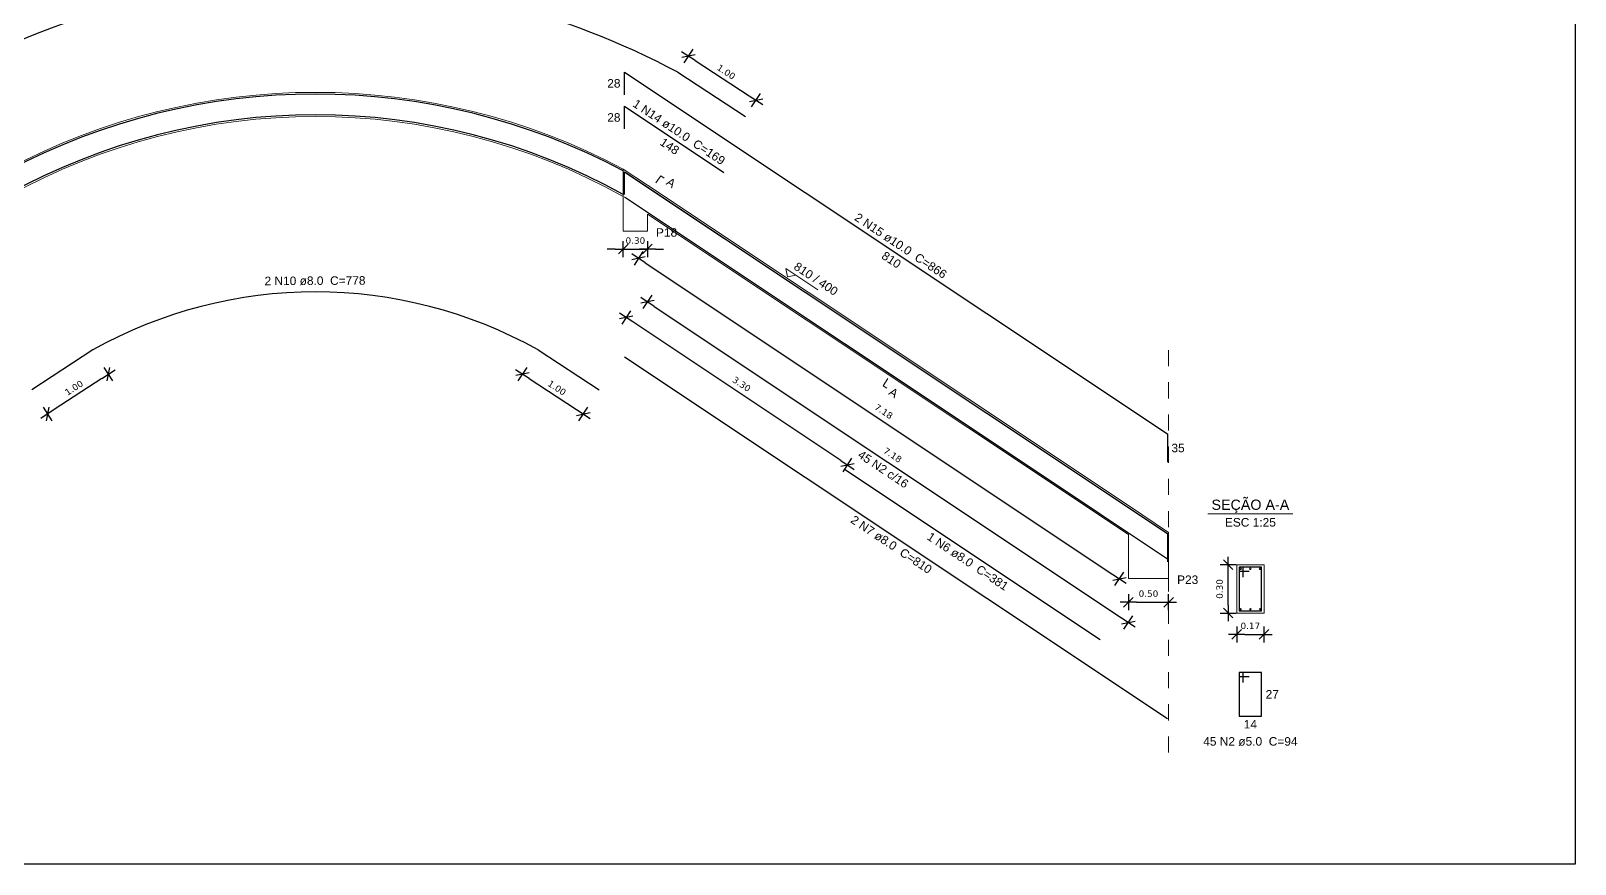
# Model space of a CAD drawing. Extents: x 25 to 1028, y -81 to 176.
# Drawn here: x 790.56 to 800.16, y 44.12 to 49.3 of the extents above; entities that cross this region are included whole.
import ezdxf

# ---------------------------------------------------------------- set-up
doc = ezdxf.new("R2010")
doc.units = 0
doc.header["$LTSCALE"] = 0.3
doc.header["$PDSIZE"] = 0.1
doc.linetypes.add('DOT2', pattern=[3.175, 0, -3.175])
doc.layers.get('0').update_dxf_attribs({"linetype": 'CONTINUOUS'})
doc.layers.get('Defpoints').update_dxf_attribs({"linetype": 'CONTINUOUS'})
doc.layers.add('ARQ-CTA-1_025', color=1, linetype='CONTINUOUS')
for name, color, linetype, lineweight in [('DT-Barras na forma', 2, 'CONTINUOUS', 30), ('DT-Barras no corte', 5, 'CONTINUOUS', 5), ('DT-Barras rebatidas', 2, 'CONTINUOUS', 30), ('DT-Forma', 5, 'CONTINUOUS', 5), ('DT-Pontilhado', 9, 'DOT2', 5), ('DT-Textos', 7, 'CONTINUOUS', 5)]:
    doc.layers.add(name, color=color, linetype=linetype, lineweight=lineweight)
doc.layers.add('VPort', color=45, linetype='CONTINUOUS', plot=False)
doc.styles.add('Arial', font='arial.ttf')
doc.styles.add('FNDE Texto Cota 0025', font='verdana.ttf', dxfattribs={"height": 0.04})
doc.dimstyles.new('Copy of FNDE 1-0025', dxfattribs={"dimscale": 5, "dimtxt": 0.04, "dimasz": 0.01, "dimexe": 0.15, "dimexo": 0.15, "dimgap": 0.005, "dimtad": 1, "dimlfac": 2, "dimzin": 1, "dimdsep": 46, "dimtxsty": 'FNDE Texto Cota 0025', "dimblk": 'tic', "dimcen": 0.015, "dimdle": 0.15, "dimse1": 1, "dimse2": 1, "dimclrd": 251, "dimclre": 251, "dimclrt": 256, "dimaunit": 1, "dimadec": 3, "dimazin": 0, "dimtfac": 1, "dimtix": 1, "dimtmove": 2, "dimatfit": 3, "dimfxl": 0.15, "dimtvp": 1, "dimtolj": 1, "dimtzin": 0, "dimarcsym": 0})
doc.dimstyles.new('FNDE 1-0025', dxfattribs={"dimscale": 5, "dimtxt": 0.04, "dimasz": 0.01, "dimexe": 0.15, "dimexo": 0.15, "dimgap": 0.005, "dimtad": 1, "dimzin": 1, "dimdsep": 46, "dimtxsty": 'FNDE Texto Cota 0025', "dimblk": 'tic', "dimcen": 0.015, "dimdle": 0.15, "dimse1": 1, "dimse2": 1, "dimclrd": 251, "dimclre": 251, "dimclrt": 256, "dimaunit": 1, "dimadec": 3, "dimazin": 0, "dimtfac": 1, "dimtix": 1, "dimtmove": 2, "dimatfit": 3, "dimfxl": 0.15, "dimtvp": 1, "dimtolj": 1, "dimtzin": 0, "dimarcsym": 0})

# ---------------------------------------------------------------- blocks, each defined once
blk = doc.blocks.new('tic')
at = {"color": 251}
for p, q in [((-1, 0), (1, 0)), ((0, -1), (0, 1))]:
    blk.add_line(p, q, dxfattribs=at)
blk.add_line((-0.6, -0.6), (0.6, 0.6))
blk = doc.blocks.new('*D620')
at = {"layer": 'ARQ-CTA-1_025', "color": 251, "lineweight": -2, "transparency": 16777216}
for p, q in [((794.1922, 47.9436), (794.1422, 47.9436)), ((794.2422, 47.9436), (794.3922, 47.9436)), ((794.4422, 47.9436), (794.4922, 47.9436))]:
    blk.add_line(p, q, dxfattribs=at)
at = {"layer": 'Defpoints', "color": 0, "transparency": 16777216}
for p in [(794.2422, 48.076), (794.3922, 48.076), (794.3922, 47.9436)]:
    blk.add_point(p, dxfattribs=at)
at = {"layer": 'ARQ-CTA-1_025', "color": 251, "lineweight": -2, "transparency": 16777216, "xscale": 0.05, "yscale": 0.05, "zscale": 0.05}
blk.add_blockref('tic', (794.2422, 47.9436), dxfattribs=at)
at = {"layer": 'ARQ-CTA-1_025', "color": 251, "lineweight": -2, "transparency": 16777216, "xscale": 0.05, "yscale": 0.05, "zscale": 0.05, "rotation": 180}
blk.add_blockref('tic', (794.3922, 47.9436), dxfattribs=at)
at = {"layer": 'ARQ-CTA-1_025', "transparency": 16777216, "insert": (794.3172, 47.9965), "char_height": 0.04, "attachment_point": 5, "style": 'FNDE Texto Cota 0025'}
blk.add_mtext('\\A1;0.30', dxfattribs=at)
blk = doc.blocks.new('*D621')
at = {"layer": 'ARQ-CTA-1_025', "color": 251, "lineweight": -2, "transparency": 16777216}
blk.add_line((794.3784, 47.8584), (797.2827, 45.9238), dxfattribs=at)
at = {"layer": 'Defpoints', "color": 0, "transparency": 16777216}
for p in [(794.3368, 47.8862), (797.3243, 45.8961), (797.3243, 45.8961)]:
    blk.add_point(p, dxfattribs=at)
at = {"layer": 'ARQ-CTA-1_025', "color": 251, "lineweight": -2, "transparency": 16777216, "xscale": 0.05, "yscale": 0.05, "zscale": 0.05}
for p, rotation in [((794.3368, 47.8862), 146.3314173619042), ((797.3243, 45.8961), 326.3314173619042)]:
    blk.add_blockref('tic', p, dxfattribs=dict(at, rotation=rotation))
at = {"layer": 'ARQ-CTA-1_025', "transparency": 16777216, "insert": (795.8599, 46.9352), "char_height": 0.04, "attachment_point": 5, "rotation": 326.33142, "style": 'FNDE Texto Cota 0025'}
blk.add_mtext('\\A1;7.18', dxfattribs=at)
blk = doc.blocks.new('*D622')
at = {"layer": 'ARQ-CTA-1_025', "color": 251, "lineweight": -2, "transparency": 16777216}
blk.add_line((797.4297, 45.7506), (797.5797, 45.7506), dxfattribs=at)
at = {"layer": 'Defpoints', "color": 0, "transparency": 16777216}
for p in [(797.3797, 45.883), (797.6297, 45.883), (797.6297, 45.7506)]:
    blk.add_point(p, dxfattribs=at)
at = {"layer": 'ARQ-CTA-1_025', "color": 251, "lineweight": -2, "transparency": 16777216, "xscale": 0.05, "yscale": 0.05, "zscale": 0.05, "rotation": 180}
blk.add_blockref('tic', (797.3797, 45.7506), dxfattribs=at)
at = {"layer": 'ARQ-CTA-1_025', "color": 251, "lineweight": -2, "transparency": 16777216, "xscale": 0.05, "yscale": 0.05, "zscale": 0.05}
blk.add_blockref('tic', (797.6297, 45.7506), dxfattribs=at)
at = {"layer": 'ARQ-CTA-1_025', "transparency": 16777216, "insert": (797.5047, 45.8036), "char_height": 0.04, "attachment_point": 5, "style": 'FNDE Texto Cota 0025'}
blk.add_mtext('\\A1;0.50', dxfattribs=at)
blk = doc.blocks.new('*D623')
at = {"layer": 'ARQ-CTA-1_025', "color": 251, "lineweight": -2, "transparency": 16777216}
blk.add_line((794.4338, 47.5876), (797.3381, 45.653), dxfattribs=at)
at = {"layer": 'Defpoints', "color": 0, "transparency": 16777216}
for p in [(794.3922, 47.6153), (797.3797, 45.6253), (797.3797, 45.6253)]:
    blk.add_point(p, dxfattribs=at)
at = {"layer": 'ARQ-CTA-1_025', "color": 251, "lineweight": -2, "transparency": 16777216, "xscale": 0.05, "yscale": 0.05, "zscale": 0.05}
for p, rotation in [((794.3922, 47.6153), 146.3314173619042), ((797.3797, 45.6253), 326.3314173619042)]:
    blk.add_blockref('tic', p, dxfattribs=dict(at, rotation=rotation))
at = {"layer": 'ARQ-CTA-1_025', "transparency": 16777216, "insert": (795.9153, 46.6643), "char_height": 0.04, "attachment_point": 5, "rotation": 326.33142, "style": 'FNDE Texto Cota 0025'}
blk.add_mtext('\\A1;7.18', dxfattribs=at)
blk = doc.blocks.new('*D624')
at = {"layer": 'ARQ-CTA-1_025', "color": 251, "lineweight": -2, "transparency": 16777216}
blk.add_line((795.5935, 46.6306), (794.3018, 47.4911), dxfattribs=at)
at = {"layer": 'Defpoints', "color": 0, "transparency": 16777216}
for p in [(794.2602, 47.5188), (794.1868, 47.4087), (795.5618, 46.4927)]:
    blk.add_point(p, dxfattribs=at)
at = {"layer": 'ARQ-CTA-1_025', "color": 251, "lineweight": -2, "transparency": 16777216, "xscale": 0.05, "yscale": 0.05, "zscale": 0.05}
for p, rotation in [((794.2602, 47.5188), 146.3314201553209), ((795.6352, 46.6029), 326.3314201553209)]:
    blk.add_blockref('tic', p, dxfattribs=dict(at, rotation=rotation))
at = {"layer": 'ARQ-CTA-1_025', "transparency": 16777216, "insert": (794.977, 47.1049), "char_height": 0.04, "attachment_point": 5, "rotation": 326.33142, "style": 'FNDE Texto Cota 0025'}
blk.add_mtext('\\A1;3.30', dxfattribs=at)
blk = doc.blocks.new('*D625')
at = {"layer": 'ARQ-CTA-1_025', "color": 251, "lineweight": -2, "transparency": 16777216}
blk.add_line((797.9998, 45.733), (797.9998, 45.933), dxfattribs=at)
at = {"layer": 'Defpoints', "color": 0, "transparency": 16777216}
for p in [(797.9998, 45.983), (798.0527, 45.983), (798.0527, 45.683)]:
    blk.add_point(p, dxfattribs=at)
at = {"layer": 'ARQ-CTA-1_025', "color": 251, "lineweight": -2, "transparency": 16777216, "xscale": 0.05, "yscale": 0.05, "zscale": 0.05}
for p, rotation in [((797.9998, 45.983), 90), ((797.9998, 45.683), 270)]:
    blk.add_blockref('tic', p, dxfattribs=dict(at, rotation=rotation))
at = {"layer": 'ARQ-CTA-1_025', "transparency": 16777216, "insert": (797.9468, 45.833), "char_height": 0.04, "attachment_point": 5, "rotation": 90, "style": 'FNDE Texto Cota 0025'}
blk.add_mtext('\\A1;0.30', dxfattribs=at)
blk = doc.blocks.new('*D626')
at = {"layer": 'ARQ-CTA-1_025', "color": 251, "lineweight": -2, "transparency": 16777216}
blk.add_line((798.1027, 45.5506), (798.1727, 45.5506), dxfattribs=at)
at = {"layer": 'Defpoints', "color": 0, "transparency": 16777216}
for p in [(798.0527, 45.683), (798.2227, 45.683), (798.2227, 45.5506)]:
    blk.add_point(p, dxfattribs=at)
at = {"layer": 'ARQ-CTA-1_025', "color": 251, "lineweight": -2, "transparency": 16777216, "xscale": 0.05, "yscale": 0.05, "zscale": 0.05, "rotation": 180}
blk.add_blockref('tic', (798.0527, 45.5506), dxfattribs=at)
at = {"layer": 'ARQ-CTA-1_025', "color": 251, "lineweight": -2, "transparency": 16777216, "xscale": 0.05, "yscale": 0.05, "zscale": 0.05}
blk.add_blockref('tic', (798.2227, 45.5506), dxfattribs=at)
at = {"layer": 'ARQ-CTA-1_025', "transparency": 16777216, "insert": (798.1377, 45.6035), "char_height": 0.04, "attachment_point": 5, "style": 'FNDE Texto Cota 0025'}
blk.add_mtext('\\A1;0.17', dxfattribs=at)
blk = doc.blocks.new('*D899')
at = {"layer": 'ARQ-CTA-1_025', "color": 251, "lineweight": -2, "transparency": 16777216}
blk.add_line((794.6883, 49.115), (795.0248, 48.8953), dxfattribs=at)
at = {"layer": 'Defpoints', "color": 0, "transparency": 16777216}
for p in [(794.5808, 49.0417), (795.0667, 48.8679), (795.001, 48.7673)]:
    blk.add_point(p, dxfattribs=at)
at = {"layer": 'ARQ-CTA-1_025', "color": 251, "lineweight": -2, "transparency": 16777216, "xscale": 0.05, "yscale": 0.05, "zscale": 0.05}
for p, rotation in [((794.6464, 49.1423), 146.8608483746695), ((795.0667, 48.8679), 326.8608483746695)]:
    blk.add_blockref('tic', p, dxfattribs=dict(at, rotation=rotation))
at = {"layer": 'ARQ-CTA-1_025', "transparency": 16777216, "insert": (794.8816, 49.0435), "char_height": 0.04, "attachment_point": 5, "rotation": 326.86085, "style": 'FNDE Texto Cota 0025'}
blk.add_mtext('\\A1;1.00', dxfattribs=at)
blk = doc.blocks.new('*D900')
at = {"layer": 'ARQ-CTA-1_025', "color": 251, "lineweight": -2, "transparency": 16777216}
blk.add_line((793.6572, 47.1394), (793.9521, 46.9469), dxfattribs=at)
at = {"layer": 'Defpoints', "color": 0, "transparency": 16777216}
for p in [(793.7136, 47.3174), (794.0923, 47.0702), (793.9939, 46.9196)]:
    blk.add_point(p, dxfattribs=at)
at = {"layer": 'ARQ-CTA-1_025', "color": 251, "lineweight": -2, "transparency": 16777216, "xscale": 0.05, "yscale": 0.05, "zscale": 0.05}
for p, rotation in [((793.6153, 47.1668), 146.8608483746824), ((793.9939, 46.9196), 326.8608483746824)]:
    blk.add_blockref('tic', p, dxfattribs=dict(at, rotation=rotation))
at = {"layer": 'ARQ-CTA-1_025', "transparency": 16777216, "insert": (793.8297, 47.0815), "char_height": 0.04, "attachment_point": 5, "rotation": 326.86085, "style": 'FNDE Texto Cota 0025'}
blk.add_mtext('\\A1;1.00', dxfattribs=at)
blk = doc.blocks.new('*D902')
at = {"layer": 'ARQ-CTA-1_025', "color": 251, "lineweight": -2, "transparency": 16777216}
blk.add_line((791.0023, 47.1394), (790.7074, 46.9469), dxfattribs=at)
at = {"layer": 'Defpoints', "color": 0, "transparency": 16777216}
for p in [(790.9458, 47.3174), (790.5671, 47.0702), (790.6655, 46.9196)]:
    blk.add_point(p, dxfattribs=at)
at = {"layer": 'ARQ-CTA-1_025', "color": 251, "lineweight": -2, "transparency": 16777216, "xscale": 0.05, "yscale": 0.05, "zscale": 0.05}
for p, rotation in [((791.0441, 47.1668), 33.13915162531734), ((790.6655, 46.9196), 213.1391516253173)]:
    blk.add_blockref('tic', p, dxfattribs=dict(at, rotation=rotation))
at = {"layer": 'ARQ-CTA-1_025', "transparency": 16777216, "insert": (790.8298, 47.0815), "char_height": 0.04, "attachment_point": 5, "rotation": 33.13915, "style": 'FNDE Texto Cota 0025'}
blk.add_mtext('\\A1;1.00', dxfattribs=at)

msp = doc.modelspace()

# ---------------------------------------------------------------- linework, layer by layer
at = {"layer": 'DT-Barras na forma'}
for p, q in [((798.09274097, 45.96796283), (798.06774097, 45.96796282)), ((798.06774097, 45.96796282), (798.06774097, 45.69796282)), ((798.20774106, 45.96796282), (798.06774106, 45.96796277)), ((798.06774106, 45.96796277), (798.06774106, 45.94296277)), ((798.09274095, 45.90546283), (798.09274097, 45.96796283)), ((798.20774097, 45.69796282), (798.20774106, 45.96796282)), ((798.06774106, 45.94296277), (798.13024106, 45.94296277)), ((798.06774097, 45.69796282), (798.20774097, 45.69796282))]:
    msp.add_line(p, q, dxfattribs=at)
for points in [[(794.24971095, 48.28272583), (794.24971095, 48.42334258), (794.86721095, 48.01201033)], [(794.24971095, 48.28272583), (794.24971095, 48.42334258), (797.62221595, 46.17683233), (797.62221595, 46.00187683)], [(794.24971095, 48.26761008), (797.62221595, 46.02109983)], [(795.61721095, 47.35668408), (797.20471595, 46.29920708)]]:
    msp.add_lwpolyline(points, dxfattribs=at)
for radius, start, end in [(4.76877789, 61.833223448, 118.166776552), (4.06877789, 61.962921215, 118.037078785), (3.93977789, 60.959124764, 119.040875236), (2.83977789, 60.834292198, 119.165707802)]:
    msp.add_arc((792.32971095, 44.83766611), radius, start, end, dxfattribs=at)
at = {"layer": 'DT-Barras no corte'}
for centre, radius in [((798.07774095, 45.95796283), 0.005), ((798.13774095, 45.95796283), 0.005), ((798.19774095, 45.95796283), 0.005), ((798.07674095, 45.70696283), 0.004), ((798.13774095, 45.70696283), 0.004), ((798.19874095, 45.70696283), 0.004)]:
    msp.add_circle(centre, radius, dxfattribs=at)
at = {"layer": 'DT-Barras rebatidas'}
for p, q in [((794.24971095, 48.90183041), (794.24971099, 49.04244706)), ((794.24971099, 49.04244706), (797.62221661, 46.79593775)), ((794.58076321, 49.04171252), (795.00101747, 48.76734283)), ((794.24971095, 48.69003041), (794.24971099, 48.83064706)), ((794.24971099, 48.83064706), (794.86721111, 48.41931498)), ((790.94578178, 47.31739967), (790.56713941, 47.07019696)), ((793.71364012, 47.31739967), (794.09228249, 47.07019696)), ((794.24971095, 47.27510008), (797.62221656, 45.02859077)), ((797.62221661, 46.79593775), (797.62221661, 46.62098234)), ((795.61721095, 46.57597408), (797.20471624, 45.51849758)), ((798.09274097, 45.31378783), (798.06774097, 45.31378782)), ((798.06774097, 45.31378782), (798.06774097, 45.04378782)), ((798.20774106, 45.31378782), (798.06774106, 45.31378777)), ((798.06774106, 45.31378777), (798.06774106, 45.28878777)), ((798.06774106, 45.28878777), (798.13024106, 45.28878777)), ((798.09274095, 45.25128783), (798.09274097, 45.31378783)), ((798.20774097, 45.04378782), (798.20774106, 45.31378782)), ((798.06774097, 45.04378782), (798.20774097, 45.04378782))]:
    msp.add_line(p, q, dxfattribs=at)
at = {"layer": 'DT-Forma', "linetype": 'Continuous'}
for p, q in [((794.24221095, 48.26060608), (794.24221095, 48.44083858)), ((797.62971595, 46.18433633), (797.62971595, 46.00410383))]:
    msp.add_line(p, q, dxfattribs=at)
at = {"layer": 'DT-Forma'}
for p, q in [((794.24221095, 48.44083858), (794.39221095, 48.34091983)), ((794.24221095, 48.26060608), (794.24221095, 48.05478733)), ((794.39221095, 48.34091983), (797.37971595, 46.35086758)), ((794.39221095, 48.05478733), (794.39221095, 48.16068733)), ((794.39221095, 48.16068733), (797.37971595, 46.17063508)), ((794.24221095, 48.05478733), (794.39221095, 48.05478733)), ((797.37971595, 46.35086758), (797.62971595, 46.18433633)), ((797.37971595, 46.17063508), (797.37971595, 45.89820383)), ((797.62971595, 45.89820383), (797.62971595, 46.00410383)), ((798.22274095, 45.98296283), (798.05274095, 45.98296283)), ((798.05274095, 45.98296283), (798.05274095, 45.68296283)), ((798.22274095, 45.68296283), (798.22274095, 45.98296283)), ((797.37971595, 45.89820383), (797.62971595, 45.89820383)), ((798.05274095, 45.68296283), (798.22274095, 45.68296283))]:
    msp.add_line(p, q, dxfattribs=at)
for radius, start, end in [(4.07927789, 62.041430756, 117.958569244), (3.92927789, 60.874077434, 119.125922566)]:
    msp.add_arc((792.32971095, 44.83766611), radius, start, end, dxfattribs=at)
at = {"layer": 'DT-Pontilhado', "ltscale": 0.05}
msp.add_line((797.62971595, 44.81678983), (797.62971595, 47.37957126), dxfattribs=at)
at = {"layer": 'DT-Textos'}
msp.add_line((797.87299095, 46.29918783), (798.40249095, 46.29918783), dxfattribs=at)
for points in [[(794.44516095, 48.35484083), (794.4745157, 48.39890908), (794.49654995, 48.38423158)], [(795.31341395, 47.78136208), (795.26201795, 47.77106283), (795.2517187, 47.82245883), (795.4500252, 47.69036208)], [(795.88596345, 47.13918608), (795.8566087, 47.09511808), (795.8786427, 47.08044058)]]:
    msp.add_lwpolyline(points, dxfattribs=at)
at = {"layer": 'VPort'}
msp.add_lwpolyline([(784.80967722, 58.18478675), (800.15517308, 58.18478675), (800.15517308, 44.1243377), (784.80967722, 44.1243377)], close=True, dxfattribs=at)

# ---------------------------------------------------------------- texts
at = {"layer": 'DT-Barras rebatidas', "color": 7, "char_height": 0.05295, "line_spacing_factor": 0.9, "style": 'Arial'}
for s, insert, width, attachment_point in [('28', (794.22471782, 48.94566373), 0.22708, 9), ('28', (794.22471775, 48.73386373), 0.22708, 9), ('35', (797.64721624, 46.73493504), 0.22708, 1), ('27', (798.2327467, 45.20526282), 0.22708, 1), ('14', (798.13774097, 45.01946432), 0.22708, 2), ('45 N2 ø5.0  C=94', (798.13785595, 44.85849108), 1.01664, 8)]:
    msp.add_mtext(s, dxfattribs=dict(at, insert=insert, width=width, attachment_point=attachment_point))
for s, insert, width, attachment_point, rotation in [('1 N14 ø10.0  C=169', (794.57304305, 48.64691462), 1.14372, 8, 326.333841795), ('148', (794.54497725, 48.60473702), 0.29062, 2, 326.333841795), ('2 N15 ø10.0  C=866', (795.95054305, 47.94116462), 1.14372, 8, 326.333841795), ('810', (795.92248, 47.8989484), 0.29062, 2, 326.333841795), ('2 N10 ø8.0  C=778', (792.32710131, 47.71951898), 1.14372, 8, 0.290028828), ('45 N2 c/16', (795.84204305, 46.55411005), 0.6354, 8, 326.333841795), ('2 N7 ø8.0  C=810', (795.89204305, 46.08586005), 1.01664, 8, 326.333841795), ('1 N6 ø8.0  C=381', (796.36704305, 45.98111005), 1.01664, 8, 326.333841795)]:
    msp.add_mtext(s, dxfattribs=dict(at, insert=insert, width=width, attachment_point=attachment_point, rotation=rotation))
at = {"layer": 'DT-Textos', "char_height": 0.05295, "attachment_point": 7, "line_spacing_factor": 0.798, "style": 'Arial'}
for s, insert, width, rotation in [('A', (794.50379305, 48.34761004), 0.06354, 326.332999958), ('810 / 400', (795.29579316, 47.82185997), 0.57186, 326.333841795), ('A', (795.88604305, 47.04361004), 0.06354, 326.332999958)]:
    msp.add_mtext(s, dxfattribs=dict(at, insert=insert, width=width, rotation=rotation))
at = {"layer": 'DT-Textos', "line_spacing_factor": 0.798, "style": 'Arial'}
for s, insert, char_height, width, attachment_point in [('P18', (794.44510595, 48.01954108), 0.05295, 0.19062, 7), ('SEÇÃO A-A', (798.13785595, 46.30476758), 0.06354, 0.686232, 8), ('ESC 1:25', (798.13785595, 46.21974108), 0.05295, 0.50832, 8), ('P23', (797.68260595, 45.86304108), 0.05295, 0.19062, 7)]:
    msp.add_mtext(s, dxfattribs=dict(at, insert=insert, char_height=char_height, width=width, attachment_point=attachment_point))

# ---------------------------------------------------------------- dimensions: what is measured, and where the dimension line sits
at = {"layer": 'ARQ-CTA-1_025'}
for p1, p2, distance, picture, middle in [((794.58076321, 49.04171252), (795.00101747, 48.76734283), 0.1201374, '*D899', (794.88161463, 49.04349079)), ((790.94578178, 47.31739967), (790.56713941, 47.07019696), 0.17990107, '*D902', (790.82975963, 47.0815256)), ((793.71364012, 47.31739967), (794.09228249, 47.07019696), -0.17990107, '*D900', (793.82966227, 47.0815256))]:
    dim = msp.add_aligned_dim(p1=p1, p2=p2, distance=distance, text='1.00', dimstyle='Copy of FNDE 1-0025', dxfattribs=at)
    dim.commit()
    dim.dimension.update_dxf_attribs({"geometry": picture, "text_midpoint": middle})
for base, p1, p2, dimstyle, picture, middle in [((794.39221095, 47.94359849), (794.24221095, 48.07597349), (794.39221095, 48.07597349), 'Copy of FNDE 1-0025', '*D620', (794.31721095, 47.99654849)), ((797.62971595, 45.75061068), (797.37971595, 45.88298568), (797.62971595, 45.88298568), 'Copy of FNDE 1-0025', '*D622', (797.50471595, 45.80356068)), ((798.22274095, 45.55058783), (798.05274095, 45.68296283), (798.22274095, 45.68296283), 'FNDE 1-0025', '*D626', (798.13774095, 45.60353783))]:
    dim = msp.add_linear_dim(base=base, p1=p1, p2=p2, dimstyle=dimstyle, dxfattribs=at)
    dim.commit()
    dim.dimension.update_dxf_attribs({"geometry": picture, "text_midpoint": middle, "dimtype": 160})
for base, p1, p2, angle, dimstyle, picture, middle, dimtype in [((797.32427713, 45.89610301), (794.33677213, 47.88615526), (797.32427713, 45.89610301), 326.331417362, 'Copy of FNDE 1-0025', '*D621', (795.85987949, 46.9351972), 161), ((797.37971595, 45.62525008), (794.39221095, 47.61530233), (797.37971595, 45.62525008), 326.331417362, 'Copy of FNDE 1-0025', '*D623', (795.9153183, 46.66434428), 161), ((794.26015922, 47.51884037), (795.56177214, 46.49274825), (794.18677214, 47.40867025), 146.331420155, 'Copy of FNDE 1-0025', '*D624', (794.97701407, 47.10494744), 161), ((797.99979095, 45.98296283), (798.05274095, 45.68296283), (798.05274095, 45.98296283), 90, 'FNDE 1-0025', '*D625', (797.94684095, 45.83296283), 160)]:
    dim = msp.add_linear_dim(base=base, p1=p1, p2=p2, angle=angle, dimstyle=dimstyle, dxfattribs=at)
    dim.commit()
    dim.dimension.update_dxf_attribs({"geometry": picture, "text_midpoint": middle, "dimtype": dimtype})

doc.saveas('drawing.dxf')
